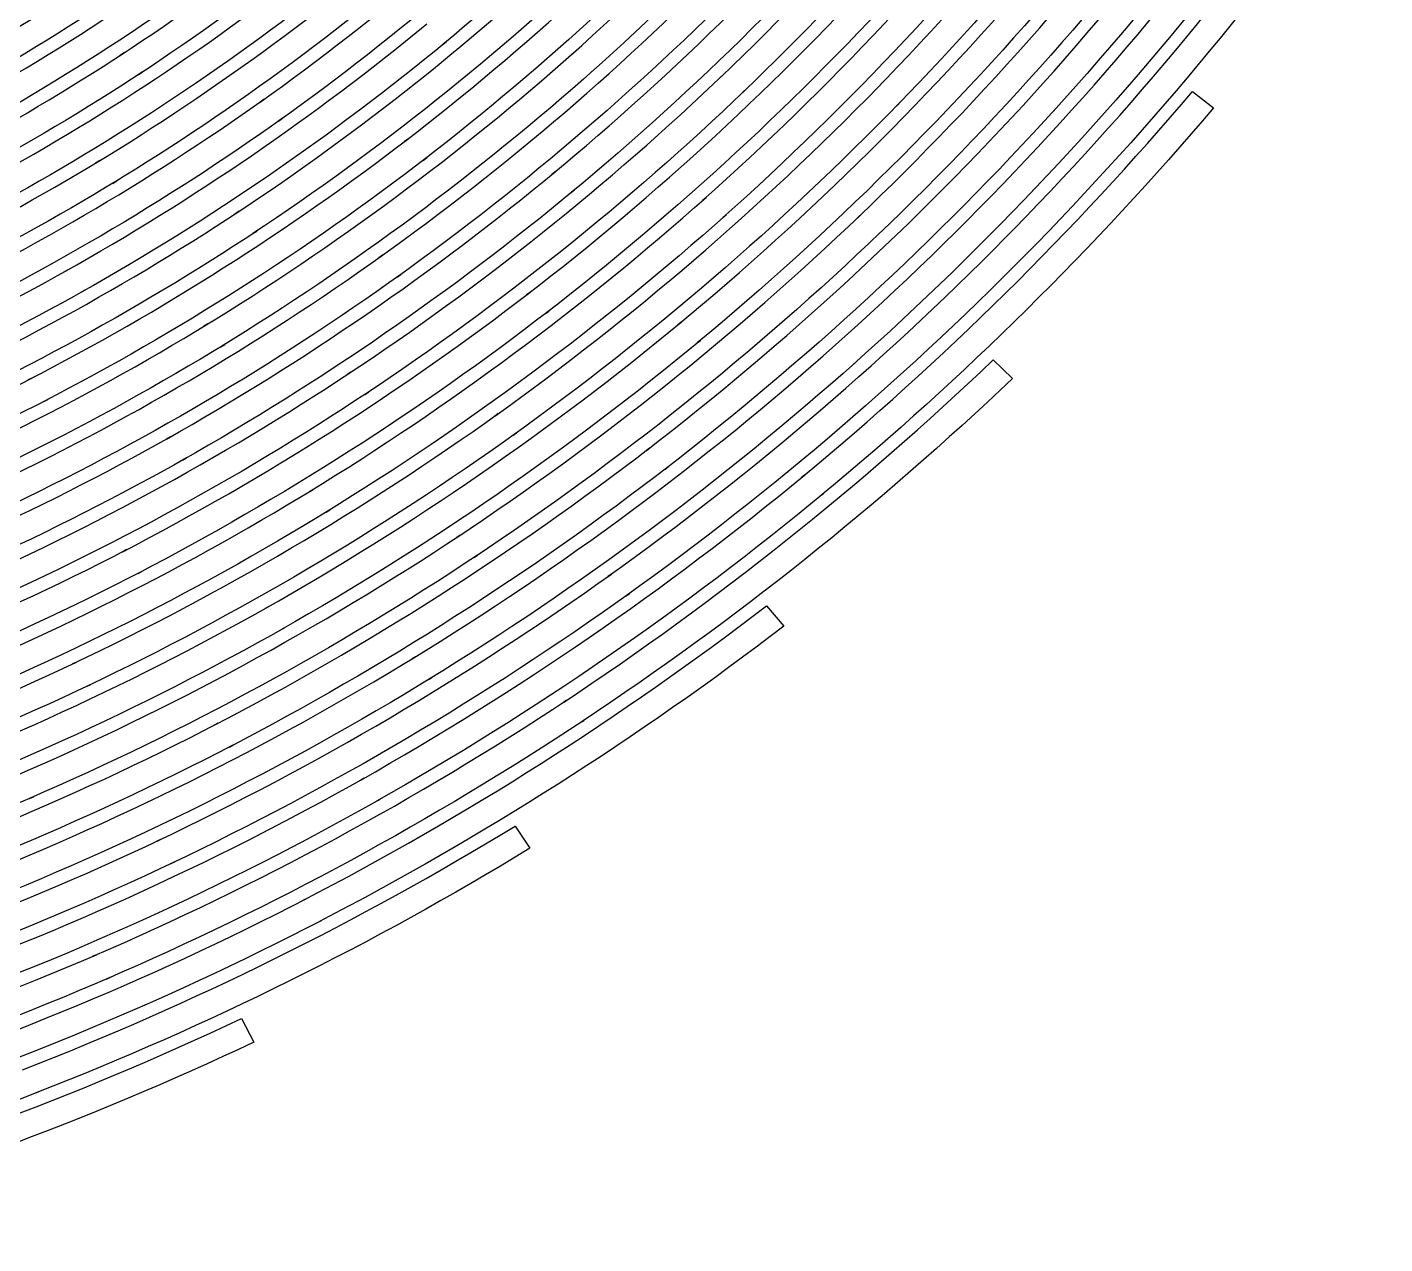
# Model space of a CAD drawing. Extents: x -32 to 185, y 69 to 286.
# Drawn here: x 126.11 to 172.68, y 78.2 to 119.94 of the extents above; entities that cross this region are included whole.
import ezdxf

# ---------------------------------------------------------------- set-up
doc = ezdxf.new("R2010")
doc.units = 0
doc.layers.add('Ebene_1', color=7, linetype='CONTINUOUS')

msp = doc.modelspace()

# ---------------------------------------------------------------- linework, layer by layer
at = {"layer": 'Ebene_1', "color": 7}
for p, q in [((140.371349, 119.343456), (140.494295, 119.445172)), ((129.450067, 119.066816), (129.303957, 118.971183)), ((144.872481, 119.077074), (144.756663, 118.974365)), ((129.917922, 118.299615), (130.062249, 118.39428)), ((145.451063, 118.386109), (145.565354, 118.487928)), ((150.035686, 118.350524), (149.929031, 118.248604)), ((155.299436, 117.881396), (155.200927, 117.780367)), ((134.238835, 117.465672), (134.103671, 117.369632)), ((150.639977, 117.680942), (150.745868, 117.782378)), ((160.652787, 117.67468), (160.561659, 117.574465)), ((166.084283, 117.734931), (166.808465, 117.17465)), ((155.928419, 117.233908), (156.02591, 117.334225)), ((161.304933, 117.049846), (161.395296, 117.149374)), ((166.808465, 117.17465), (166.80872, 117.17493)), ((134.736981, 116.716468), (134.870872, 116.811821)), ((139.166585, 116.100187), (139.041094, 116.00374)), ((128.607011, 115.363176), (128.461666, 115.275001)), ((139.693494, 115.369361), (139.817204, 115.464816)), ((129.049412, 114.580168), (129.192721, 114.667553)), ((144.223135, 114.976394), (144.106808, 114.880048)), ((144.77779, 114.265549), (144.892845, 114.361004)), ((149.399067, 114.101291), (149.290885, 114.005149)), ((133.380761, 113.62244), (133.245597, 113.533349)), ((149.979686, 113.410632), (150.08634, 113.505705)), ((154.683436, 113.480734), (154.583145, 113.384999)), ((133.853452, 112.856308), (133.986834, 112.944508)), ((155.289, 112.811075), (155.388018, 112.905715)), ((160.065295, 113.119712), (159.97264, 113.024843)), ((160.740096, 112.518246), (160.787187, 112.566355)), ((138.300875, 112.112856), (138.175384, 112.023358)), ((127.555738, 111.640852), (127.411665, 111.559907)), ((138.802584, 111.364339), (138.926803, 111.453227)), ((127.97192, 110.843106), (128.114974, 110.923543)), ((143.357934, 110.842012), (143.240843, 110.751826)), ((143.887898, 110.112076), (144.003462, 110.201167)), ((132.310651, 109.759301), (132.175742, 109.67688)), ((148.542012, 109.815989), (148.432812, 109.725701)), ((132.75687, 108.976777), (132.890506, 109.058613)), ((149.098194, 109.105043), (149.206121, 109.194541)), ((153.842671, 109.041304), (153.741362, 108.951221)), ((159.249731, 108.523762), (159.910277, 107.889686)), ((137.21931, 108.10436), (137.093819, 108.021335)), ((154.424563, 108.350353), (154.524854, 108.439642)), ((126.294209, 107.910765), (126.150136, 107.836389)), ((159.910277, 107.889686), (159.910531, 107.889984)), ((126.683155, 107.098607), (126.824937, 107.172086)), ((137.695056, 107.338633), (137.819783, 107.421561)), ((142.272806, 106.684173), (142.15546, 106.600351)), ((131.026213, 105.886829), (130.891559, 105.811062)), ((142.776806, 105.935848), (142.893134, 106.019073)), ((147.461211, 105.505408), (147.351501, 105.42099)), ((131.44545, 105.089085), (131.578578, 105.164357)), ((147.992193, 104.77508), (148.100884, 104.858803)), ((152.774088, 104.574328), (152.671761, 104.489811)), ((135.9196, 104.085521), (135.7936, 104.008361)), ((153.381434, 103.904554), (153.432853, 103.947112)), ((136.368618, 103.303284), (136.492837, 103.379546)), ((140.964695, 102.514091), (140.846841, 102.436047)), ((129.524903, 102.016149), (129.390503, 101.94653)), ((141.442732, 101.748367), (141.559314, 101.825825)), ((129.916394, 101.203893), (130.049013, 101.272799)), ((146.153609, 101.180628), (146.043137, 101.10177)), ((146.658374, 100.431704), (146.768083, 100.510155)), ((134.398435, 100.066685), (134.272689, 99.99559)), ((151.474887, 100.091427), (152.06416, 99.390535)), ((134.820217, 99.268837), (134.944435, 99.339244)), ((152.06416, 99.390535), (152.064415, 99.390739)), ((139.432076, 98.342927), (139.313967, 98.270636)), ((127.805192, 98.157974), (127.671556, 98.094643)), ((128.168429, 97.332406), (128.300538, 97.395254)), ((139.882876, 97.560606), (139.999458, 97.632185)), ((144.616153, 96.852537), (144.505426, 96.779253)), ((132.654797, 96.05927), (132.529306, 95.994158)), ((145.148663, 96.121914), (145.204409, 96.158798)), ((133.048579, 95.247015), (133.172797, 95.311644)), ((137.672147, 94.181614), (137.554292, 94.114974)), ((126.199773, 93.485381), (126.330864, 93.54217)), ((138.094947, 93.383461), (138.211784, 93.44949)), ((142.84757, 92.532922), (143.358952, 91.773459)), ((130.687159, 92.074536), (130.562177, 92.015176)), ((143.358952, 91.773459), (143.359461, 91.773765)), ((131.051923, 91.248561), (131.176141, 91.307717)), ((135.683891, 90.041658), (135.565527, 89.980414)), ((136.135455, 89.258522), (136.194764, 89.289348)), ((128.495011, 88.123808), (128.370538, 88.070227)), ((128.830757, 87.28531), (128.953702, 87.33851)), ((133.466034, 85.934334), (133.893925, 85.124853)), ((133.893925, 85.124853), (133.89418, 85.125057)), ((126.443627, 83.391957), (126.505991, 83.416317))]:
    msp.add_line(p, q, dxfattribs=at)
for points in [[(103.514218, 111.434485), (130.132455, 122.46012), (147.488008, 148.434539), (147.488008, 177.245912)], [(160.561659, 117.574465), (164.710245, 122.138469), (168.446721, 127.061358), (171.726542, 132.284915)], [(172.54898, 131.896224), (169.246758, 126.625244), (165.483809, 121.65692), (161.304933, 117.049846)], [(155.200927, 117.780367), (159.328894, 122.013589), (163.073516, 126.604855), (166.389992, 131.499896)], [(149.929031, 118.248604), (154.020599, 122.156568), (157.757075, 126.420513), (161.093914, 130.989812)], [(167.200211, 131.08715), (163.860062, 126.145273), (160.08795, 121.509283), (155.928419, 117.233908)], [(144.756663, 118.974365), (148.796557, 122.56295), (152.509106, 126.504233), (155.850273, 130.751074)], [(161.89166, 130.55319), (158.529876, 125.937767), (154.764381, 121.629989), (150.639977, 117.680942)], [(151.440269, 130.296862), (148.083575, 126.324168), (144.379171, 122.658404), (140.371349, 119.343456)], [(156.634528, 130.290804), (153.267143, 125.998833), (149.524558, 122.014786), (145.451063, 118.386109)], [(129.303957, 118.971183), (133.294216, 121.583356), (137.04291, 124.547617), (140.504986, 127.827973)], [(159.97264, 113.024843), (164.371699, 117.528418), (168.363485, 122.412717), (171.900906, 127.620467)], [(141.224587, 127.271943), (137.730692, 123.95002), (133.946616, 120.947195), (129.917922, 118.299615)], [(134.103671, 117.369632), (138.198293, 120.278097), (142.025133, 123.54654), (145.538627, 127.135532)], [(172.680834, 127.140699), (169.137049, 121.926), (165.141191, 117.032945), (160.740096, 112.518246)], [(139.041094, 116.00374), (143.226079, 119.21687), (147.11681, 122.796724), (150.666705, 126.70031)], [(154.583145, 113.384999), (158.951658, 117.556367), (162.941916, 122.106957), (166.506574, 126.98311)], [(119.367766, 119.423485), (123.287261, 121.402196), (127.021192, 123.729278), (130.524249, 126.376477)], [(146.274519, 126.601088), (142.730224, 122.969637), (138.869021, 119.661536), (134.736981, 116.716468)], [(144.106808, 114.880048), (148.368157, 118.405811), (152.307506, 122.303542), (155.878273, 126.527015)], [(149.290885, 114.005149), (153.613325, 117.850367), (157.586275, 122.072058), (161.162133, 126.620077)], [(167.300502, 126.539437), (163.710389, 121.617465), (159.690604, 117.023297), (155.289, 112.811075)], [(131.186323, 125.75312), (127.647629, 123.067663), (123.874752, 120.705377), (119.913258, 118.695052)], [(151.418123, 126.188037), (147.838956, 122.241), (143.91488, 118.620368), (139.693494, 115.369361)], [(156.644456, 126.036913), (153.045434, 121.769276), (149.074267, 117.829902), (144.77779, 114.265549)], [(161.942315, 126.152935), (158.33973, 121.559989), (154.336235, 117.295738), (149.979686, 113.410632)], [(123.832752, 117.240857), (127.891738, 119.495369), (131.740469, 122.109247), (135.332618, 125.050727)], [(136.012764, 124.447199), (132.385997, 121.466418), (128.499338, 118.816368), (124.399625, 116.52902)], [(128.461666, 115.275001), (132.64716, 117.815087), (136.597201, 120.724366), (140.26444, 123.967635)], [(140.96215, 123.38447), (137.26131, 120.100907), (133.274361, 117.154261), (129.049412, 114.580168)], [(133.245597, 113.533349), (137.54411, 116.368453), (141.58146, 119.581278), (145.309536, 123.133488)], [(118.378093, 115.976885), (122.475769, 117.876814), (126.394755, 120.140795), (130.087958, 122.741234)], [(146.024046, 122.571019), (142.263897, 118.977648), (138.190911, 115.726412), (133.853452, 112.856308)], [(138.175384, 112.023358), (142.573424, 115.162136), (146.683574, 118.686193), (150.456704, 122.553506)], [(130.725086, 122.092549), (126.995228, 119.455507), (123.036024, 117.158028), (118.895584, 115.228165)], [(151.188269, 122.013004), (147.383574, 118.103233), (143.238552, 114.539593), (138.802584, 111.364339)], [(143.240843, 110.751826), (147.724411, 114.202727), (151.892851, 118.045171), (155.696527, 122.233822)], [(148.432812, 109.725701), (152.987652, 113.496261), (157.198856, 117.663556), (161.016787, 122.178357)], [(153.741362, 108.951221), (158.351694, 113.048414), (162.590134, 117.54621), (166.406792, 122.391539)], [(156.44311, 121.714498), (152.609906, 117.482981), (148.408121, 113.600167), (143.887898, 110.112076)], [(161.778642, 121.681789), (157.931948, 117.122926), (153.688416, 112.91409), (149.098194, 109.105043)], [(167.183156, 121.917931), (163.339262, 117.027574), (159.069512, 112.487217), (154.424563, 108.350353)], [(122.809479, 113.662607), (127.054792, 115.835791), (131.096977, 118.384735), (134.887926, 121.278385)], [(135.544909, 120.649479), (131.71756, 117.717647), (127.635665, 115.133805), (123.348097, 112.929184)], [(127.411665, 111.559907), (131.792141, 114.01668), (135.944545, 116.859726), (139.819494, 120.054886)], [(140.494295, 119.445172), (136.584473, 116.211144), (132.393633, 113.332283), (127.97192, 110.843106)], [(117.185037, 112.523617), (121.460641, 114.333869), (125.565445, 116.523853), (129.450067, 119.066816)], [(132.175742, 109.67688), (136.678655, 112.427068), (140.927786, 115.572998), (144.872481, 119.077074)], [(130.062249, 118.39428), (126.138936, 115.816013), (121.992641, 113.594083), (117.673001, 111.7555)], [(145.565354, 118.487928), (141.586805, 114.943684), (137.300256, 111.760565), (132.75687, 108.976777)], [(137.093819, 108.021335), (141.705423, 111.074004), (146.036518, 114.530735), (150.035686, 118.350524)], [(142.15546, 106.600351), (146.86201, 109.964236), (151.260814, 113.739556), (155.299436, 117.881396)], [(121.57875, 110.076796), (126.010391, 112.157605), (130.247304, 114.630466), (134.238835, 117.465672)], [(150.745868, 117.782378), (146.71361, 113.921327), (142.346115, 110.426186), (137.695056, 107.338633)], [(147.351501, 105.42099), (152.138488, 109.104457), (156.589983, 113.205112), (160.652787, 117.67468)], [(152.671761, 104.489811), (157.524929, 108.500298), (162.013333, 112.932672), (166.084283, 117.734931)], [(156.02591, 117.334225), (151.955724, 113.150334), (147.521793, 109.335814), (142.776806, 105.935848)], [(161.395296, 117.149374), (157.301947, 112.636762), (152.816597, 108.495724), (147.992193, 104.77508)], [(166.80872, 117.17493), (162.730643, 112.366511), (158.237403, 107.92588), (153.381434, 103.904554)], [(134.870872, 116.811821), (130.841668, 113.940011), (126.564028, 111.43383), (122.089114, 109.32329)], [(126.150136, 107.836389), (130.72585, 110.198495), (135.082145, 112.964184), (139.166585, 116.100187)], [(115.787072, 109.074319), (120.239331, 110.78395), (124.529953, 112.888737), (128.607011, 115.363176)], [(139.817204, 115.464816), (135.696618, 112.291446), (131.300868, 109.491545), (126.683155, 107.098607)], [(129.192721, 114.667553), (125.075699, 112.159285), (120.742568, 110.024182), (116.245254, 108.288009)], [(130.891559, 105.811062), (135.598618, 108.464601), (140.06004, 111.531881), (144.223135, 114.976394)], [(144.892845, 114.361004), (140.694368, 110.877724), (136.194, 107.774744), (131.44545, 105.089085)], [(135.7936, 104.008361), (140.618513, 106.96298), (145.171827, 110.340684), (149.399067, 114.101291)], [(120.139549, 106.494358), (124.756499, 108.471562), (129.187884, 110.857132), (133.380761, 113.62244)], [(150.08634, 113.505705), (145.824991, 109.705516), (141.234259, 106.291218), (136.368618, 103.303284)], [(140.846841, 102.436047), (145.776627, 105.70109), (150.407068, 109.397261), (154.683436, 113.480734)], [(133.986834, 112.944508), (129.755267, 110.144302), (125.281881, 107.727116), (120.62064, 105.721971)], [(155.388018, 112.905715), (151.078559, 108.781693), (146.411719, 105.047821), (141.442732, 101.748367)], [(146.043137, 101.10177), (151.063032, 104.685692), (155.755327, 108.707519), (160.065295, 113.119712)], [(160.787187, 112.566355), (156.445146, 108.112314), (151.71696, 104.051415), (146.658374, 100.431704)], [(124.676826, 104.115547), (129.446503, 106.371459), (134.005925, 109.047973), (138.300875, 112.112856)], [(114.18267, 105.63964), (118.810311, 107.237611), (123.285734, 109.246137), (127.555738, 111.640852)], [(138.926803, 111.453227), (134.59418, 108.352142), (129.993776, 105.642921), (125.180572, 103.357885)], [(128.114974, 110.923543), (123.803479, 108.496419), (119.283766, 106.45916), (114.609798, 104.83623)], [(129.390503, 101.94653), (134.300689, 104.4917), (138.975166, 107.468691), (143.357934, 110.842012)], [(144.003462, 110.201167), (139.583531, 106.790665), (134.869344, 103.779667), (129.916394, 101.203893)], [(118.489838, 102.926048), (123.290824, 104.788403), (127.916174, 107.075339), (132.310651, 109.759301)], [(134.272689, 99.99559), (139.310403, 102.84024), (144.08568, 106.126658), (148.542012, 109.815989)], [(132.890506, 109.058613), (128.455557, 106.341132), (123.787189, 104.02427), (118.940893, 102.13576)], [(149.206121, 109.194541), (144.713899, 105.466928), (139.899676, 102.145203), (134.820217, 99.268837)], [(139.313967, 98.270636), (144.465717, 101.424432), (149.32754, 105.028829), (153.842671, 109.041304)], [(144.505426, 96.779253), (149.757213, 100.251231), (154.691326, 104.181472), (159.249731, 108.523762)], [(122.989188, 100.408133), (127.951302, 102.546317), (132.713597, 105.121899), (137.21931, 108.10436)], [(154.524854, 108.439642), (149.975358, 104.387893), (145.075354, 100.747188), (139.882876, 97.560606)], [(112.37056, 102.230425), (117.171546, 103.705691), (121.831259, 105.606829), (126.294209, 107.910765)], [(159.910531, 107.889984), (155.344491, 103.542323), (150.404777, 99.604328), (145.148663, 96.121914)], [(126.824937, 107.172086), (122.319478, 104.837622), (117.614965, 102.90963), (112.767142, 101.411399)], [(137.819783, 107.421561), (133.27487, 104.404299), (128.470066, 101.797189), (123.462897, 99.631361)], [(127.671556, 98.094643), (132.783342, 100.5197), (137.669856, 103.394259), (142.272806, 106.684173)], [(116.629364, 99.382899), (121.611841, 101.119079), (126.429882, 103.295724), (131.026213, 105.886829)], [(142.893134, 106.019073), (138.251747, 102.693368), (133.323997, 99.786278), (128.168429, 97.332406)], [(132.529306, 95.994158), (137.778038, 98.716702), (142.775024, 101.89972), (147.461211, 105.505408)], [(131.578578, 105.164357), (126.940755, 102.541353), (122.078423, 100.336427), (117.049619, 98.575887)], [(148.100884, 104.858803), (143.377534, 101.216213), (138.340329, 97.999596), (133.048579, 95.247015)], [(137.554292, 94.114974), (142.926479, 97.145061), (148.019684, 100.645267), (152.774088, 104.574328)], [(121.085695, 96.72506), (126.238718, 98.733884), (131.202868, 101.197224), (135.9196, 104.085521)], [(153.432853, 103.947112), (148.642303, 99.979987), (143.509389, 96.444882), (138.094947, 93.383461)], [(136.492837, 103.379546), (131.735887, 100.458355), (126.728464, 97.965487), (121.529877, 95.930903)], [(125.73319, 94.266327), (131.044286, 96.559325), (136.141564, 99.319543), (140.964695, 102.514091)], [(114.556598, 95.875819), (119.718276, 97.474494), (124.72748, 99.529441), (129.524903, 102.016149)], [(141.559314, 101.825825), (136.696473, 98.596786), (131.556178, 95.805616), (126.199773, 93.485381)], [(130.049013, 101.272799), (125.209081, 98.755877), (120.154822, 96.674456), (114.946053, 95.053331)], [(130.562177, 92.015176), (136.019891, 94.603498), (141.237568, 97.670774), (146.153609, 101.180628)], [(146.768083, 100.510155), (141.813351, 96.964715), (136.553928, 93.865316), (131.051923, 91.248561)], [(118.966857, 93.0777), (124.30748, 94.945633), (129.471957, 97.284577), (134.398435, 100.066685)], [(135.565527, 89.980414), (141.156623, 92.874471), (146.480701, 96.258147), (151.474887, 100.091427)], [(134.944435, 99.339244), (129.975958, 96.5257), (124.767444, 94.158934), (119.380239, 92.267049)], [(152.064415, 99.390739), (147.062083, 95.553081), (141.731896, 92.162532), (136.135455, 89.258522)], [(123.574134, 90.472782), (129.082503, 92.622013), (134.389271, 95.255772), (139.432076, 98.342927)], [(112.272814, 92.415983), (117.610383, 93.865799), (122.808206, 95.787441), (127.805192, 98.157974)], [(128.300538, 97.395254), (123.25977, 94.996059), (118.015365, 93.049573), (112.629942, 91.578986)], [(139.999458, 97.632185), (134.915672, 94.512218), (129.565121, 91.849237), (124.01068, 89.674654)], [(128.370538, 88.070227), (134.034434, 90.512058), (139.471021, 93.451068), (144.616153, 96.852537)], [(116.632418, 89.477177), (122.157587, 91.192688), (127.519337, 93.395399), (132.654797, 96.05927)], [(145.204409, 96.158798), (140.019313, 92.723347), (134.539962, 89.753792), (128.830757, 87.28531)], [(133.172797, 95.311644), (127.994065, 92.617838), (122.586497, 90.388782), (117.013728, 88.6511)], [(121.194895, 86.725411), (126.896973, 88.718911), (132.410942, 91.214248), (137.672147, 94.181614)], [(126.330864, 93.54217), (121.09155, 91.272717), (115.660817, 89.473002), (110.103321, 88.164485)], [(138.211784, 93.44949), (132.908324, 90.450916), (127.349556, 87.928241), (121.600896, 85.911145)], [(125.953881, 84.170408), (131.820905, 86.45376), (137.474365, 89.25226), (142.84757, 92.532922)], [(114.082889, 85.934614), (119.788276, 87.486146), (125.345008, 89.540915), (130.687159, 92.074536)], [(143.359461, 91.773765), (137.977602, 88.489438), (132.317015, 85.68465), (126.443627, 83.391957)], [(131.176141, 91.307717), (125.789445, 88.745664), (120.185876, 86.666331), (114.431616, 85.094435)], [(118.596493, 83.035796), (124.487953, 84.861755), (130.206067, 87.206349), (135.683891, 90.041658)], [(136.194764, 89.289348), (130.673922, 86.424512), (124.909735, 84.054157), (118.97042, 82.20641)], [(111.318777, 82.461363), (117.20031, 83.837514), (122.948206, 85.732581), (128.495011, 88.123808)], [(128.953702, 87.33851), (123.361843, 84.920707), (117.566346, 83.003062), (111.635686, 81.608533)], [(115.778927, 79.415011), (121.855441, 81.061769), (127.774392, 83.243506), (133.466034, 85.934334)], [(133.89418, 85.125057), (128.193629, 82.431429), (122.267042, 80.244321), (116.1834, 78.589011)], [(126.505991, 83.416317), (120.711767, 81.154526), (114.728416, 79.410175), (108.626447, 78.204392)]]:
    msp.add_open_spline(points, degree=3, dxfattribs=at)

doc.saveas('drawing.dxf')
